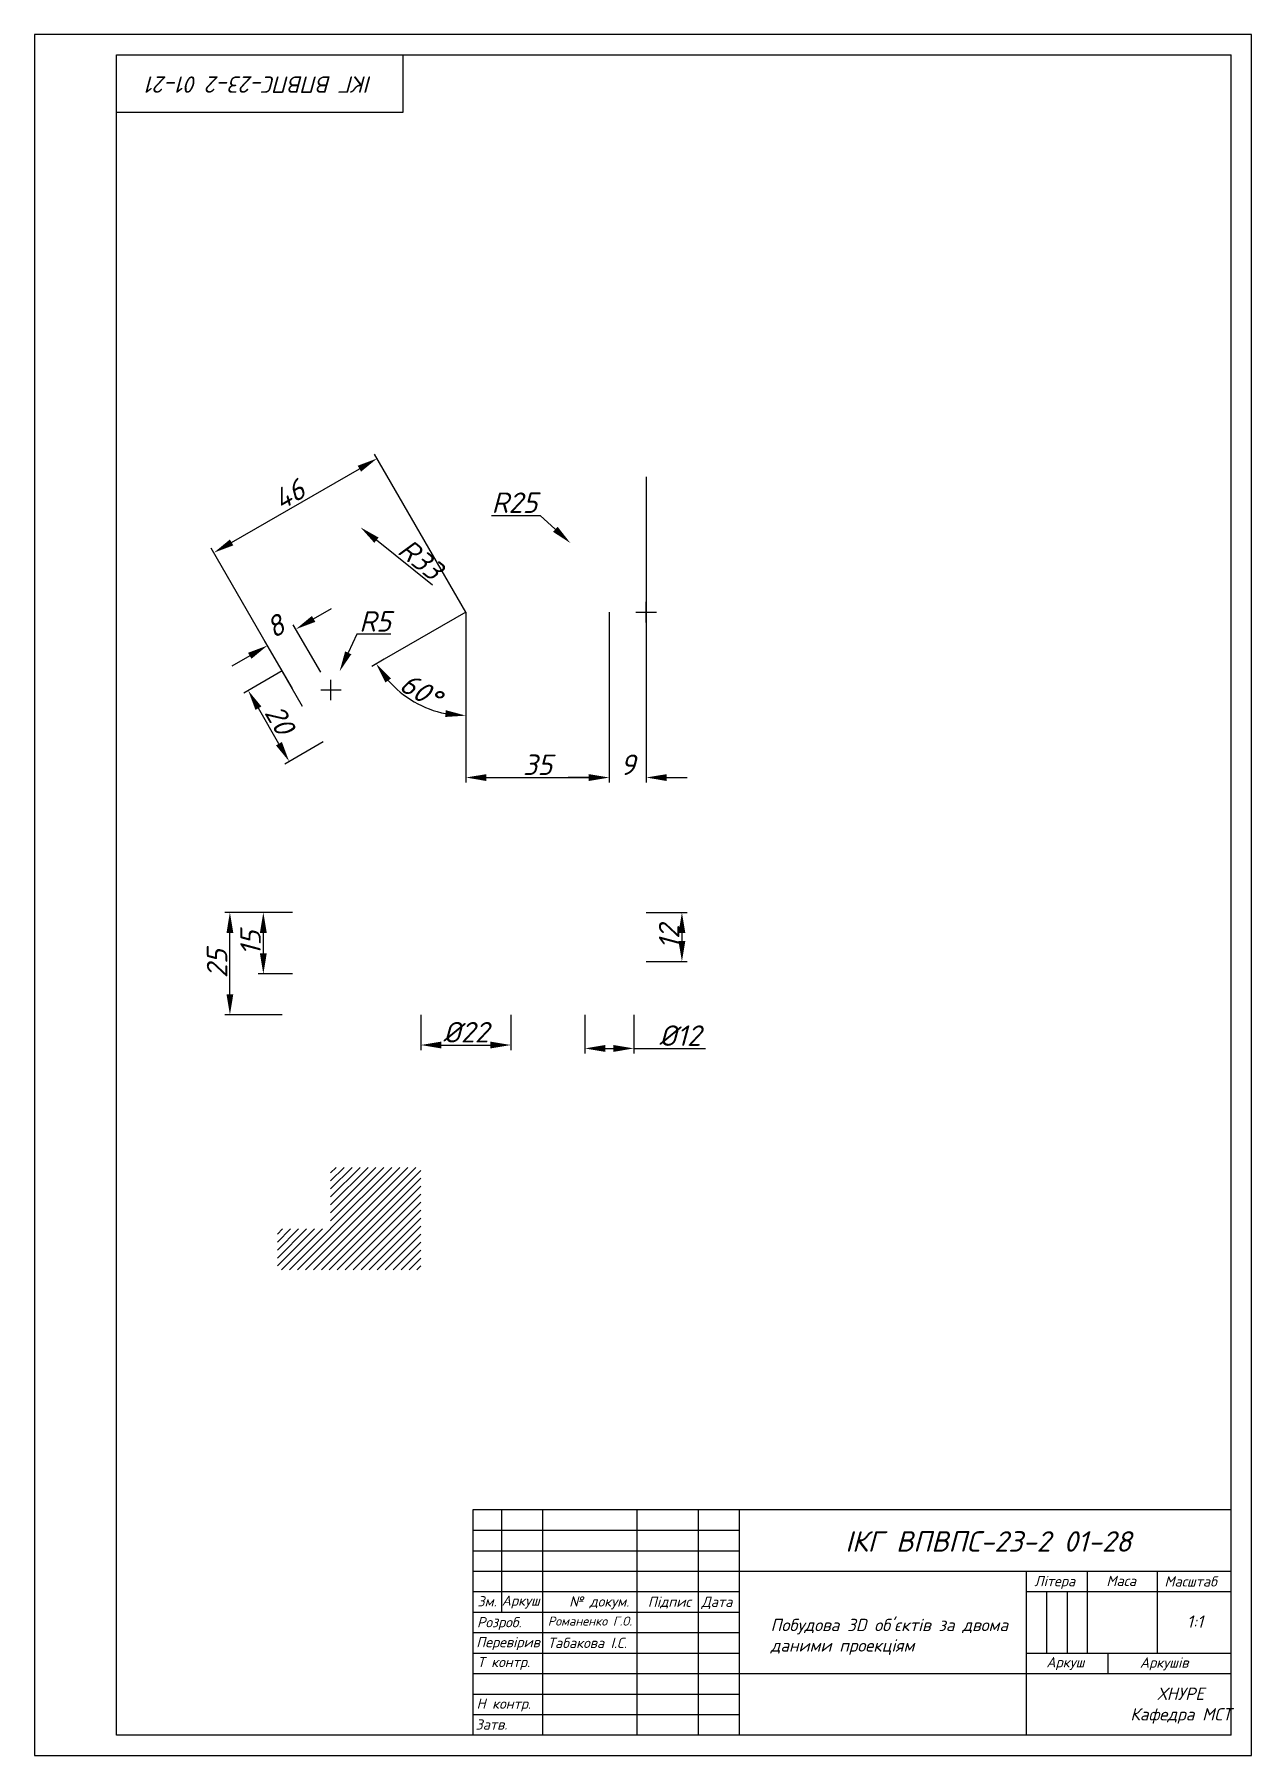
# Paper-space layout 'Основа' of a CAD drawing. Header units: millimetres. Extents: x 0 to 297, y 0 to 420.
# The model-space entities are those that its viewports show. They can reach past a viewport. Long polylines and large blocks are cut down to what shows.
import ezdxf

# ---------------------------------------------------------------- set-up
doc = ezdxf.new("R2010")
doc.units = ezdxf.units.MM
doc.header["$MEASUREMENT"] = 0
doc.layers.add('MD_Hatching', color=7, linetype='Continuous', lineweight=25)
doc.layers.add('таблиця', color=7, linetype='Continuous')
doc.styles.add('style2', font='ISOCPEUI.TTF')
doc.dimstyles.new('UA Standart', dxfattribs={"dimtxt": 5, "dimasz": 5, "dimexe": 1.25, "dimexo": 0, "dimtad": 1, "dimtoh": 1, "dimdec": 0, "dimzin": 0, "dimdsep": 46, "dimtxsty": 'style2', "dimcen": 2.5, "dimadec": 0, "dimazin": 0, "dimtfac": 1, "dimtdec": 0, "dimtofl": 0, "dimtmove": 0, "dimatfit": 3, "dimfxl": 1, "dimtolj": 1, "dimtzin": 0, "dimarcsym": 0})

# ---------------------------------------------------------------- blocks, each defined once
blk = doc.blocks.new('*D75')
at = {"color": 0, "lineweight": -2, "transparency": 16777216}
for p, q in [((111.52, 302.72), (123.43, 302.72)), ((123.43, 302.72), (127.13, 299.35)), ((149.3, 276.64), (149.3, 281.64)), ((146.8, 279.14), (151.8, 279.14))]:
    blk.add_line(p, q, dxfattribs=at)
at = {"color": 0, "transparency": 16777216}
blk.add_solid([(127.69, 299.97), (126.57, 298.73), (130.82, 295.98)], dxfattribs=at)
at = {"color": 0, "transparency": 16777216, "insert": (117.17, 305.84), "char_height": 5, "attachment_point": 5, "style": 'style2'}
blk.add_mtext('\\A1;R25', dxfattribs=at)
blk = doc.blocks.new('*D76')
at = {"color": 0, "lineweight": -2, "transparency": 16777216}
blk.add_line((97.17, 285.68), (83.48, 296.69), dxfattribs=at)
at = {"color": 0, "transparency": 16777216}
blk.add_solid([(84, 297.34), (82.96, 296.04), (79.59, 299.82)], dxfattribs=at)
at = {"color": 0, "transparency": 16777216, "insert": (94.23, 292.05), "char_height": 5, "attachment_point": 5, "rotation": 321.1801, "style": 'style2'}
blk.add_mtext('\\A1;R33', dxfattribs=at)
blk = doc.blocks.new('*D77')
at = {"color": 0, "lineweight": -2, "transparency": 16777216}
for p, q in [((68.15, 277.48), (72.48, 279.98)), ((69.89, 264.47), (63.19, 276.06)), ((62.96, 260.47), (56.27, 272.06)), ((52.56, 268.48), (48.23, 265.98))]:
    blk.add_line(p, q, dxfattribs=at)
at = {"color": 0, "transparency": 16777216}
for points in [[(67.73, 278.2), (68.57, 276.76), (63.82, 274.98)], [(52.14, 269.2), (52.98, 267.76), (56.89, 270.98)]]:
    blk.add_solid(points, dxfattribs=at)
at = {"color": 0, "transparency": 16777216, "insert": (58.79, 275.69), "char_height": 5, "attachment_point": 5, "rotation": 30, "style": 'style2'}
blk.add_mtext('\\A1;8', dxfattribs=at)
blk = doc.blocks.new('*D78')
at = {"color": 0, "lineweight": -2, "transparency": 16777216}
for p, q in [((105.3, 279.14), (83.02, 317.72)), ((48.14, 296.14), (79.32, 314.14)), ((65.46, 256.14), (43.18, 294.72))]:
    blk.add_line(p, q, dxfattribs=at)
at = {"color": 0, "transparency": 16777216}
for points in [[(78.9, 314.86), (79.73, 313.42), (83.65, 316.64)], [(47.72, 296.86), (48.56, 295.42), (43.81, 293.64)]]:
    blk.add_solid(points, dxfattribs=at)
at = {"color": 0, "transparency": 16777216, "insert": (62.16, 307.85), "char_height": 5, "attachment_point": 5, "rotation": 30, "style": 'style2'}
blk.add_mtext('\\A1;46', dxfattribs=at)
blk = doc.blocks.new('*D79')
at = {"color": 0, "lineweight": -2, "transparency": 16777216}
for p, q in [((60.46, 264.8), (51.1, 259.4)), ((59.68, 247.03), (54.68, 255.69)), ((70.46, 247.48), (61.1, 242.07))]:
    blk.add_line(p, q, dxfattribs=at)
at = {"color": 0, "transparency": 16777216}
for points in [[(55.41, 256.11), (53.96, 255.27), (52.18, 260.02)], [(60.41, 247.45), (58.96, 246.61), (62.18, 242.7)]]:
    blk.add_solid(points, dxfattribs=at)
at = {"color": 0, "transparency": 16777216, "insert": (59.89, 252.92), "char_height": 5, "attachment_point": 5, "rotation": 300, "style": 'style2'}
blk.add_mtext('\\A1;20', dxfattribs=at)
blk = doc.blocks.new('*D80')
at = {"color": 0, "lineweight": -2, "transparency": 16777216}
for p, q in [((85.38, 267.64), (82.34, 265.88)), ((105.3, 266.43), (105.3, 252.63))]:
    blk.add_line(p, q, dxfattribs=at)
blk.add_arc((105.3, 279.14), 25.26, 221.3608, 258.6392, dxfattribs=at)
at = {"color": 0, "transparency": 16777216}
for points in [[(85.66, 261.96), (87.02, 262.93), (83.42, 266.51)], [(100.4, 255.2), (100.24, 253.55), (105.3, 253.88)]]:
    blk.add_solid(points, dxfattribs=at)
at = {"color": 0, "transparency": 16777216, "insert": (94.23, 259.97), "char_height": 5, "attachment_point": 5, "rotation": 330, "style": 'style2'}
blk.add_mtext('\\A1;60°', dxfattribs=at)
blk = doc.blocks.new('*D81')
at = {"color": 0, "lineweight": -2, "transparency": 16777216}
for p, q in [((105.3, 279.14), (105.3, 237.52)), ((140.3, 279.14), (140.3, 237.52)), ((110.3, 238.77), (135.3, 238.77))]:
    blk.add_line(p, q, dxfattribs=at)
at = {"color": 0, "transparency": 16777216}
for points in [[(110.3, 239.6), (110.3, 237.93), (105.3, 238.77)], [(135.3, 239.6), (135.3, 237.93), (140.3, 238.77)]]:
    blk.add_solid(points, dxfattribs=at)
at = {"color": 0, "transparency": 16777216, "insert": (122.8, 241.89), "char_height": 5, "attachment_point": 5, "style": 'style2'}
blk.add_mtext('\\A1;35', dxfattribs=at)
blk = doc.blocks.new('*D82')
at = {"color": 0, "lineweight": -2, "transparency": 16777216}
for p, q in [((140.3, 279.14), (140.3, 237.52)), ((149.3, 279.14), (149.3, 237.52)), ((135.3, 238.77), (130.3, 238.77)), ((154.3, 238.77), (159.3, 238.77))]:
    blk.add_line(p, q, dxfattribs=at)
at = {"color": 0, "transparency": 16777216}
for points in [[(135.3, 239.6), (135.3, 237.93), (140.3, 238.77)], [(154.3, 239.6), (154.3, 237.93), (149.3, 238.77)]]:
    blk.add_solid(points, dxfattribs=at)
at = {"color": 0, "transparency": 16777216, "insert": (144.8, 241.89), "char_height": 5, "attachment_point": 5, "style": 'style2'}
blk.add_mtext('\\A1;9', dxfattribs=at)
blk = doc.blocks.new('*D83')
at = {"color": 0, "lineweight": -2, "transparency": 16777216}
for p, q in [((78.71, 273.74), (76.6, 269.21)), ((86.99, 273.74), (78.71, 273.74)), ((72.39, 257.64), (72.39, 262.64)), ((69.89, 260.14), (74.89, 260.14))]:
    blk.add_line(p, q, dxfattribs=at)
at = {"color": 0, "transparency": 16777216}
blk.add_solid([(75.84, 269.56), (77.36, 268.86), (74.49, 264.67)], dxfattribs=at)
at = {"color": 0, "transparency": 16777216, "insert": (83.16, 276.87), "char_height": 5, "attachment_point": 5, "style": 'style2'}
blk.add_mtext('\\A1;R5', dxfattribs=at)
blk = doc.blocks.new('*D84')
at = {"color": 0, "lineweight": -2, "transparency": 16777216}
for p, q in [((149.3, 205.86), (159.27, 205.86)), ((158.02, 200.86), (158.02, 198.86)), ((149.3, 193.86), (159.27, 193.86))]:
    blk.add_line(p, q, dxfattribs=at)
at = {"color": 0, "transparency": 16777216}
for points in [[(157.18, 200.86), (158.85, 200.86), (158.02, 205.86)], [(157.18, 198.86), (158.85, 198.86), (158.02, 193.86)]]:
    blk.add_solid(points, dxfattribs=at)
at = {"color": 0, "transparency": 16777216, "insert": (154.89, 199.86), "char_height": 5, "attachment_point": 5, "rotation": 90, "style": 'style2'}
blk.add_mtext('\\A1;12', dxfattribs=at)
blk = doc.blocks.new('*D85')
at = {"color": 0, "lineweight": -2, "transparency": 16777216}
for p, q in [((134.3, 180.86), (134.3, 171.42)), ((146.3, 180.86), (146.3, 171.42)), ((139.3, 172.67), (141.3, 172.67)), ((146.3, 172.67), (163.79, 172.67))]:
    blk.add_line(p, q, dxfattribs=at)
at = {"color": 0, "transparency": 16777216}
for points in [[(139.3, 173.5), (139.3, 171.83), (134.3, 172.67)], [(141.3, 173.5), (141.3, 171.83), (146.3, 172.67)]]:
    blk.add_solid(points, dxfattribs=at)
at = {"color": 0, "transparency": 16777216, "insert": (157.54, 175.79), "char_height": 5, "attachment_point": 5, "style": 'style2'}
blk.add_mtext('\\A1;Ø12', dxfattribs=at)
blk = doc.blocks.new('*D86')
at = {"color": 0, "lineweight": -2, "transparency": 16777216}
for p, q in [((94.3, 180.86), (94.3, 172.25)), ((116.3, 180.86), (116.3, 172.25)), ((99.3, 173.5), (111.3, 173.5))]:
    blk.add_line(p, q, dxfattribs=at)
at = {"color": 0, "transparency": 16777216}
for points in [[(99.3, 174.33), (99.3, 172.67), (94.3, 173.5)], [(111.3, 174.33), (111.3, 172.67), (116.3, 173.5)]]:
    blk.add_solid(points, dxfattribs=at)
at = {"color": 0, "transparency": 16777216, "insert": (105.3, 176.62), "char_height": 5, "attachment_point": 5, "style": 'style2'}
blk.add_mtext('\\A1;Ø22', dxfattribs=at)
blk = doc.blocks.new('*D87')
at = {"color": 0, "lineweight": -2, "transparency": 16777216}
for p, q in [((62.96, 205.86), (54.63, 205.86)), ((55.88, 195.86), (55.88, 200.86)), ((62.96, 190.86), (54.63, 190.86))]:
    blk.add_line(p, q, dxfattribs=at)
at = {"color": 0, "transparency": 16777216}
for points in [[(55.04, 200.86), (56.71, 200.86), (55.88, 205.86)], [(55.04, 195.86), (56.71, 195.86), (55.88, 190.86)]]:
    blk.add_solid(points, dxfattribs=at)
at = {"color": 0, "transparency": 16777216, "insert": (52.75, 198.36), "char_height": 5, "attachment_point": 5, "rotation": 90, "style": 'style2'}
blk.add_mtext('\\A1;15', dxfattribs=at)
blk = doc.blocks.new('*D88')
at = {"color": 0, "lineweight": -2, "transparency": 16777216}
for p, q in [((60.46, 205.86), (46.47, 205.86)), ((47.72, 185.86), (47.72, 200.86)), ((60.46, 180.86), (46.47, 180.86))]:
    blk.add_line(p, q, dxfattribs=at)
at = {"color": 0, "transparency": 16777216}
for points in [[(46.89, 200.86), (48.55, 200.86), (47.72, 205.86)], [(46.89, 185.86), (48.55, 185.86), (47.72, 180.86)]]:
    blk.add_solid(points, dxfattribs=at)
at = {"color": 0, "transparency": 16777216, "insert": (44.59, 193.36), "char_height": 5, "attachment_point": 5, "rotation": 90, "style": 'style2'}
blk.add_mtext('\\A1;25', dxfattribs=at)

msp = doc.modelspace()

# ---------------------------------------------------------------- linework, layer by layer
for p, q in [((20, 5), (20, 415)), ((20, 415), (292, 415)), ((90, 401), (90, 415)), ((292, 5), (292, 415)), ((20, 401), (90, 401)), ((292, 60), (107, 60)), ((107, 60), (107, 5)), ((114, 60), (114, 35)), ((124, 60), (124, 5)), ((147, 60), (147, 5)), ((162, 60), (162, 5)), ((172, 60), (172, 5)), ((107, 55), (172, 55)), ((107, 50), (172, 50)), ((107, 45), (292, 45)), ((242, 45), (242, 5)), ((257, 40), (257, 45)), ((274, 45), (274, 25)), ((107, 40), (172, 40)), ((242, 40), (292, 40)), ((247, 40), (247, 25)), ((252, 40), (252, 25)), ((257, 25), (257, 40)), ((107, 35), (172, 35)), ((107, 30), (172, 30)), ((107, 25), (172, 25)), ((242, 25), (292, 25)), ((262, 20), (262, 25)), ((107, 20), (292, 20)), ((107, 15), (172, 15)), ((107, 10), (172, 10)), ((292, 5), (20, 5))]:
    msp.add_line(p, q)
msp.add_lwpolyline([(0, 0), (297, 0), (297, 420), (0, 420)], close=True)

# ---------------------------------------------------------------- texts
at = {"lineweight": -3, "insert": (82.4, 405.76), "char_height": 4, "attachment_point": 1, "rotation": 180, "style": 'style2'}
msp.add_mtext('{\\fISOCPEUR|b0|i1|c204|p34;ІКГ ВПВПС-23-2 01-21}', dxfattribs=at)
at = {"attachment_point": 1, "style": 'style2'}
for s, insert, char_height in [('{\\fISOCPEUR|b0|i1|c204|p34;ІКГ ВПВПС-23-2 01-28}', (197.87, 54.75), 5), ('{\\fISOCPEUR|b0|i1|c204|p34;Літера}', (243.98, 43.82), 2.5), ('{\\fISOCPEUR|b0|i1|c204|p34;Маса}', (261.58, 43.88), 2.5), ('{\\fISOCPEUR|b0|i1|c204|p34;Масштаб}', (275.74, 43.75), 2.5), ('{\\fISOCPEUR|b0|i1|c204|p34;Зм.}', (108.08, 38.89), 2.5), ('{\\fISOCPEUR|b0|i1|c204|p34;Аркуш}', (114.02, 39.06), 2.5), ('\\pxi-3,l4,t4;{\\fISOCPEUR|b0|i1|c204|p34;№ докум.}', (127.99, 38.85), 2.5), ('{\\fISOCPEUR|b0|i1|c204|p34;Підпис}', (149.68, 38.78), 2.5), ('{\\fISOCPEUR|b0|i1|c204|p34;Дата}', (162.78, 38.77), 2.5), ('{\\fISOCPEUR|b0|i1|c204|p34;Розроб.}', (108, 33.8), 2.5), ('{\\fISOCPEUR|b0|i1|c204|p34;Романенко Г.О.}', (125.29, 33.91), 2.2), ('{\\fISOCPEUR|b0|i1|c204|p34;Перевірив}', (107.81, 28.93), 2.5), ('{\\fISOCPEUR|b0|i1|c204|p34;Табакова І.С.}', (125.25, 28.75), 2.5), ('{\\fISOCPEUR|b0|i1|c204|p34;Т контр.}', (108.09, 24.08), 2.5), ('{\\fISOCPEUR|b0|i1|c204|p34;Аркуш}', (246.92, 24.03), 2.5), ('{\\fISOCPEUR|b0|i1|c204|p34;Аркушів}', (269.75, 23.95), 2.5), ('{\\fISOCPEUR|b0|i1|c204|p34;Н контр.}', (107.88, 13.91), 2.5), ('\\pxqc;{\\fISOCPEUR|b0|i1|c204|p34;ХНУРЕ\\PКафедра МСТ}', (267.42, 16.58), 3)]:
    msp.add_mtext(s, dxfattribs=dict(at, insert=insert, char_height=char_height))
for s, insert, char_height, width in [("\\pxql;{\\fISOCPEUR|b0|i1|c204|p34;Побудова 3D об'єктів за двома даними проекціям}", (179.63, 33.37), 3, 60.0135), ('1:{\\fISOCPEUR|b0|i1|c204|p34;1}', (281.21, 34.19), 3, 0.1499), ('{\\fISOCPEUR|b0|i1|c204|p34;Затв.}', (107.63, 8.83), 2.5, 20.3295)]:
    msp.add_mtext(s, dxfattribs=dict(at, insert=insert, char_height=char_height, width=width))

psp = doc.layouts.new('Основа')

# ---------------------------------------------------------------- hatches: boundary and pattern name
at = {"layer": 'MD_Hatching'}
h = psp.add_hatch(dxfattribs=at)
h.set_pattern_fill('ANSI31', color=256, scale=11, style=0)
h.paths.add_polyline_path([(59.3, 118.65), (94.3, 118.65), (94.3, 143.65), (72.3, 143.65), (72.3, 128.65), (59.3, 128.65)], flags=0)

# ---------------------------------------------------------------- linework, layer by layer
for p, q in [((149.3, 312.14), (149.3, 246.14)), ((105.3, 279.14), (85.38, 267.64)), ((105.3, 279.14), (105.3, 266.43))]:
    psp.add_line(p, q)

# ---------------------------------------------------------------- dimensions: what is measured, and where the dimension line sits
for p1, p2, distance, picture, middle in [((65.46, 256.14), (105.3, 279.14), 43.3, '*D78', (62.16, 307.85)), ((62.96, 260.47), (69.89, 264.47), 12.14, '*D77', (58.79, 275.69)), ((70.46, 247.48), (60.46, 264.8), 9.56, '*D79', (59.89, 252.92))]:
    dim = psp.add_aligned_dim(p1=p1, p2=p2, distance=distance, dimstyle='UA Standart', override={"dimlfac": -1})
    dim.commit()
    dim.dimension.update_dxf_attribs({"geometry": picture, "text_midpoint": middle})
for center, mpoint, picture, middle in [((149.3, 279.14), (130.82, 295.98), '*D75', (117.17, 302.72)), ((105.3, 279.14), (79.59, 299.82), '*D76', (92.27, 289.62)), ((72.39, 260.14), (74.49, 264.67), '*D83', (83.16, 273.74))]:
    dim = psp.add_radius_dim(center=center, mpoint=mpoint, dimstyle='UA Standart', override={"dimlfac": -1})
    dim.commit()
    dim.dimension.update_dxf_attribs({"geometry": picture, "text_midpoint": middle, "dimtype": 164})
dim = psp.add_angular_dim_2l(base=(89.06, 259.79), line1=((105.3, 279.14), (105.3, 266.43)), line2=((105.3, 279.14), (85.38, 267.64)), dimstyle='UA Standart')
dim.commit()
dim.dimension.update_dxf_attribs({"geometry": '*D80', "text_midpoint": (94.23, 259.97)})
dim = psp.add_linear_dim(base=(140.3, 238.77), p1=(105.3, 279.14), p2=(140.3, 279.14), dimstyle='UA Standart')
dim.commit()
dim.dimension.update_dxf_attribs({"geometry": '*D81', "text_midpoint": (122.8, 241.89)})
dim = psp.add_linear_dim(base=(149.3, 238.77), p1=(140.3, 279.14), p2=(149.3, 279.14), dimstyle='UA Standart', override={"dimlfac": -1})
dim.commit()
dim.dimension.update_dxf_attribs({"geometry": '*D82', "text_midpoint": (144.8, 241.89)})
for base, p1, p2, picture, middle in [((47.72, 205.86), (60.46, 180.86), (60.46, 205.86), '*D88', (44.59, 193.36)), ((55.88, 205.86), (62.96, 190.86), (62.96, 205.86), '*D87', (52.75, 198.36)), ((158.02, 193.86), (149.3, 205.86), (149.3, 193.86), '*D84', (154.89, 199.86))]:
    dim = psp.add_linear_dim(base=base, p1=p1, p2=p2, angle=90, dimstyle='UA Standart', override={"dimlfac": -1})
    dim.commit()
    dim.dimension.update_dxf_attribs({"geometry": picture, "text_midpoint": middle})
for base, p1, p2, picture, middle in [((116.3, 173.5), (94.3, 180.86), (116.3, 180.86), '*D86', (105.3, 176.62)), ((146.3, 172.67), (134.3, 180.86), (146.3, 180.86), '*D85', (157.54, 175.79))]:
    dim = psp.add_linear_dim(base=base, p1=p1, p2=p2, angle=180, text='Ø<>', dimstyle='UA Standart', override={"dimlfac": -1})
    dim.commit()
    dim.dimension.update_dxf_attribs({"geometry": picture, "text_midpoint": middle})

# ---------------------------------------------------------------- viewports
at = {"layer": 'таблиця'}
psp.add_viewport(center=(148.52, 210.11), size=(297, 420), view_center_point=(148.5, 210), view_height=420, dxfattribs=at)

doc.saveas('drawing.dxf')
